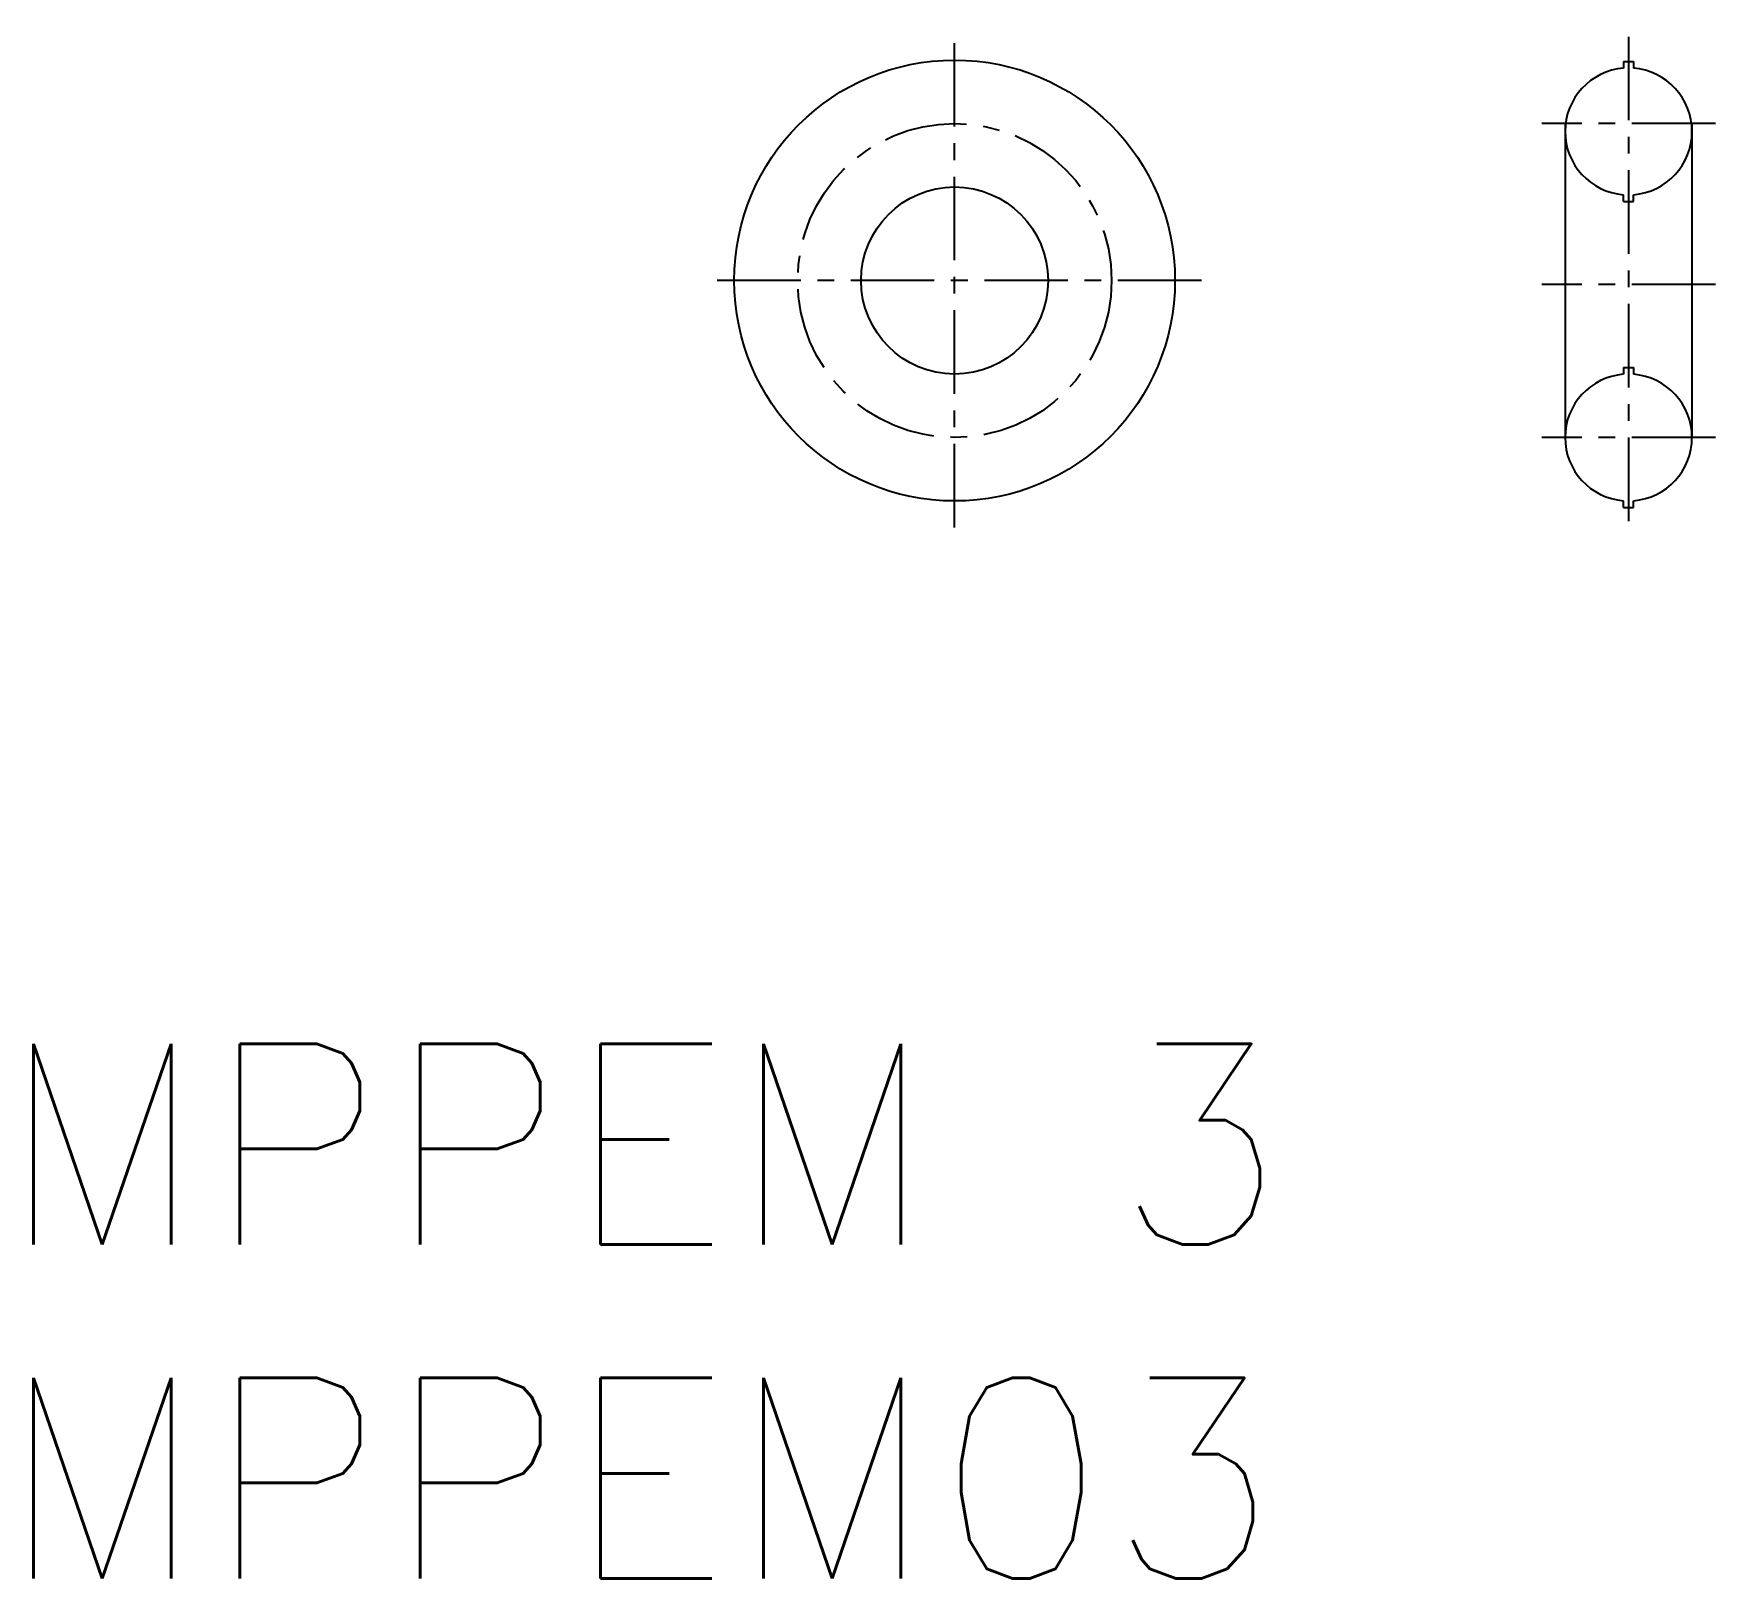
# Model space of a CAD drawing. Extents: x 0.5 to 25.7, y 0 to 23.1.
import ezdxf

# ---------------------------------------------------------------- set-up
doc = ezdxf.new("R2010")
doc.units = 0
doc.linetypes.add('CENTER', pattern=[2, 1.25, -0.25, 0.25, -0.25])
doc.layers.get('0').update_dxf_attribs({"linetype": 'CONTINUOUS'})
doc.layers.add('CENTER', color=1, linetype='CENTER')
doc.styles.get("Standard").update_dxf_attribs({"font": 'txt.shx'})

# ---------------------------------------------------------------- blocks, each defined once
blk = doc.blocks.new('*U2')
at = {"color": 7, "linetype": 'CONTINUOUS'}
blk.add_text('MPPEM03', height=3, dxfattribs=at).set_placement((0, 0))
blk = doc.blocks.new('*U3')
at = {"color": 7, "linetype": 'CONTINUOUS'}
blk.add_text('MPPEM 3', height=3, dxfattribs=at).set_placement((0, 5))

msp = doc.modelspace()

# ---------------------------------------------------------------- linework, layer by layer
at = {"color": 7, "linetype": 'CONTINUOUS'}
for p, q in [((24.32, 22.709), (24.32, 22.606)), ((24.32, 22.709), (24.47, 22.709)), ((24.47, 22.709), (24.47, 22.606)), ((23.445, 21.778), (23.445, 17.078)), ((25.345, 21.778), (25.345, 17.078)), ((24.32, 20.609), (24.32, 20.712)), ((24.47, 20.609), (24.47, 20.712)), ((24.32, 20.609), (24.47, 20.609)), ((24.32, 18.128), (24.32, 18.025)), ((24.32, 18.128), (24.47, 18.128)), ((24.47, 18.128), (24.47, 18.025)), ((24.32, 16.028), (24.32, 16.131)), ((24.47, 16.028), (24.47, 16.131)), ((24.32, 16.028), (24.47, 16.028))]:
    msp.add_line(p, q, dxfattribs=at)
for radius in [3.3, 1.4]:
    msp.add_circle((14.304, 19.428), radius, dxfattribs=at)
for centre, start, end in [((24.395, 21.659), 94.5281, 265.4719), ((24.395, 21.659), 274.5281, 85.4719), ((24.395, 17.078), 94.5281, 265.4719), ((24.395, 17.078), 274.5281, 85.4719)]:
    msp.add_arc(centre, 0.95, start, end, dxfattribs=at)
at = {"layer": 'CENTER', "color": 1, "linetype": 'CENTER'}
for p, q in [((14.304, 15.732), (14.304, 23.124)), ((24.395, 23.078), (24.395, 15.778)), ((25.695, 21.778), (23.095, 21.778)), ((18, 19.428), (10.608, 19.428)), ((25.695, 19.368), (23.095, 19.368)), ((25.695, 17.078), (23.095, 17.078))]:
    msp.add_line(p, q, dxfattribs=at)
msp.add_circle((14.304, 19.428), 2.35, dxfattribs=at)

# ---------------------------------------------------------------- block references
at = {"color": 7, "linetype": 'CONTINUOUS'}
for name in ['*U3', '*U2']:
    msp.add_blockref(name, (0, 0), dxfattribs=at)

doc.saveas('drawing.dxf')
